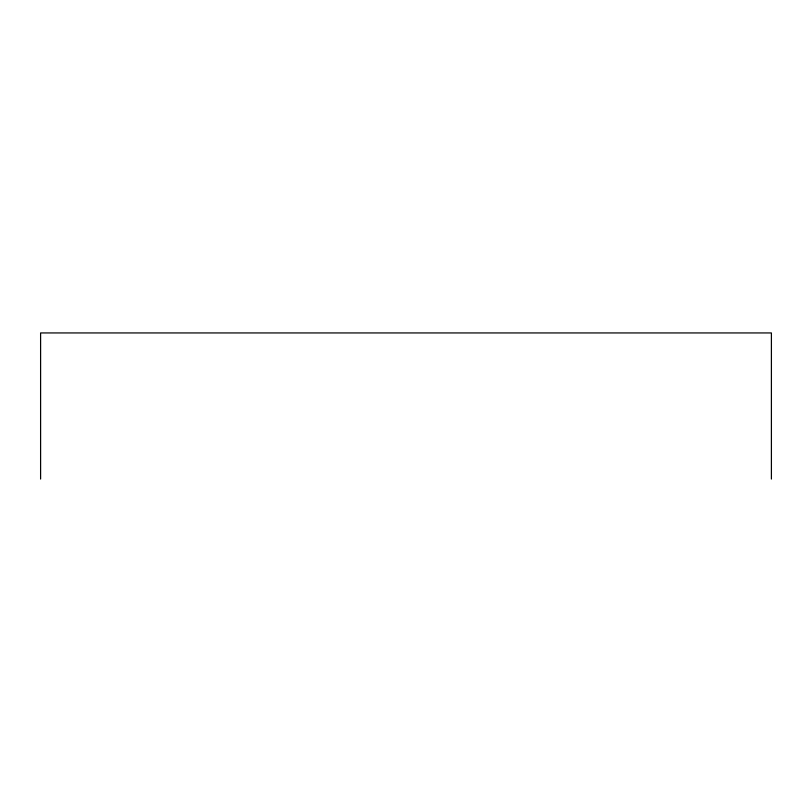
<?xml version="1.0" encoding="UTF-8"?>
<svg xmlns="http://www.w3.org/2000/svg" width="812" height="812" viewBox="0 0 812 812"><rect width="100%" height="100%" fill="white"/><g stroke="black" fill="none" stroke-linecap="round" stroke-linejoin="round"><path stroke-width="1.22" d="M771.4 479.06L771.4 332.94L40.6 332.94L40.6 479.06"/></g></svg>
